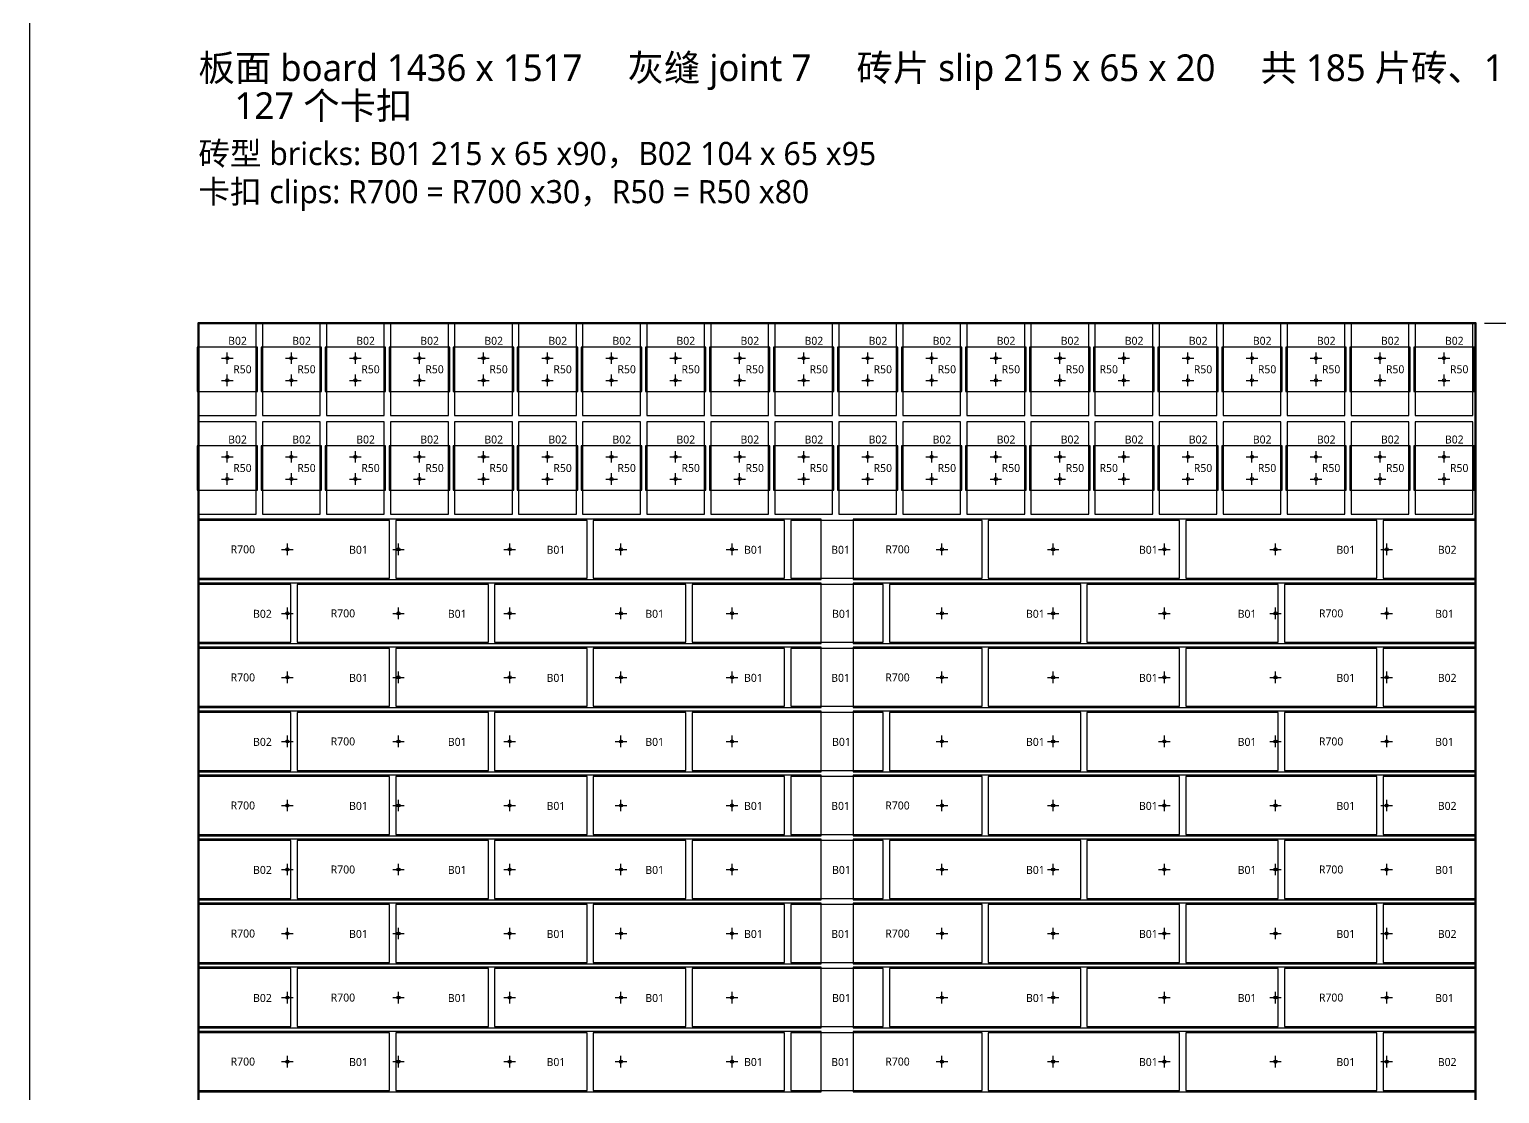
# Model space of a CAD drawing. Header units: millimetres. Extents: x -190 to 7814, y -8996 to 208.
# Drawn here: x -190 to 1463, y -5635 to -4438 of the extents above; entities that cross this region are included whole.
import ezdxf
from ezdxf.enums import TextEntityAlignment as Align

# ---------------------------------------------------------------- set-up
doc = ezdxf.new("R2010")
doc.units = ezdxf.units.MM
for name, color, linetype in [('BOARD', 7, 'Continuous'), ('BORDER', 7, 'Continuous'), ('DIM', 8, 'Continuous'), ('P4_CLIP_R50', 3, 'Continuous'), ('P4_CLIP_R700', 5, 'Continuous'), ('P4_HOLE', 1, 'Continuous'), ('P4_SLIP', 7, 'Continuous'), ('P4_TXT_B', 7, 'Continuous'), ('TITLE', 7, 'Continuous')]:
    doc.layers.add(name, color=color, linetype=linetype)
doc.styles.add('CN', font='msyh.ttc')
doc.dimstyles.new('MM', dxfattribs={"dimtxt": 34, "dimasz": 20, "dimexe": 12, "dimexo": 10, "dimgap": 8, "dimtad": 1, "dimdec": 1, "dimdsep": 46, "dimtxsty": 'CN', "dimcen": 2.5, "dimazin": 3, "dimtfac": 1, "dimtmove": 0, "dimatfit": 3})

msp = doc.modelspace()

# ---------------------------------------------------------------- linework, layer by layer
at = {"layer": 'BOARD', "lineweight": 50}
msp.add_lwpolyline([(0, -6285.5), (1436, -6285.5), (1436, -4768.5), (0, -4768.5)], close=True, dxfattribs=at)
at = {"layer": 'BORDER'}
msp.add_lwpolyline([(-190, -8995.5), (7813.67, -8995.5), (7813.67, 207.69), (-190, 207.69)], close=True, dxfattribs=at)
at = {"layer": 'P4_CLIP_R50'}
for points in [[(66.5, -4845.5), (66.5, -4795.5), (-1.5, -4795.5), (-1.5, -4845.5)], [(138.5, -4845.5), (138.5, -4795.5), (70.5, -4795.5), (70.5, -4845.5)], [(210.5, -4845.5), (210.5, -4795.5), (142.5, -4795.5), (142.5, -4845.5)], [(282.5, -4845.5), (282.5, -4795.5), (214.5, -4795.5), (214.5, -4845.5)], [(354.5, -4845.5), (354.5, -4795.5), (286.5, -4795.5), (286.5, -4845.5)], [(426.5, -4845.5), (426.5, -4795.5), (358.5, -4795.5), (358.5, -4845.5)], [(498.5, -4845.5), (498.5, -4795.5), (430.5, -4795.5), (430.5, -4845.5)], [(570.5, -4845.5), (570.5, -4795.5), (502.5, -4795.5), (502.5, -4845.5)], [(642.5, -4845.5), (642.5, -4795.5), (574.5, -4795.5), (574.5, -4845.5)], [(714.5, -4845.5), (714.5, -4795.5), (646.5, -4795.5), (646.5, -4845.5)], [(786.5, -4845.5), (786.5, -4795.5), (718.5, -4795.5), (718.5, -4845.5)], [(858.5, -4845.5), (858.5, -4795.5), (790.5, -4795.5), (790.5, -4845.5)], [(930.5, -4845.5), (930.5, -4795.5), (862.5, -4795.5), (862.5, -4845.5)], [(1002.5, -4845.5), (1002.5, -4795.5), (934.5, -4795.5), (934.5, -4845.5)], [(1074.5, -4845.5), (1074.5, -4795.5), (1006.5, -4795.5), (1006.5, -4845.5)], [(1146.5, -4845.5), (1146.5, -4795.5), (1078.5, -4795.5), (1078.5, -4845.5)], [(1218.5, -4845.5), (1218.5, -4795.5), (1150.5, -4795.5), (1150.5, -4845.5)], [(1290.5, -4845.5), (1290.5, -4795.5), (1222.5, -4795.5), (1222.5, -4845.5)], [(1362.5, -4845.5), (1362.5, -4795.5), (1294.5, -4795.5), (1294.5, -4845.5)], [(1434.5, -4845.5), (1434.5, -4795.5), (1366.5, -4795.5), (1366.5, -4845.5)], [(66.5, -4956.5), (66.5, -4906.5), (-1.5, -4906.5), (-1.5, -4956.5)], [(138.5, -4956.5), (138.5, -4906.5), (70.5, -4906.5), (70.5, -4956.5)], [(210.5, -4956.5), (210.5, -4906.5), (142.5, -4906.5), (142.5, -4956.5)], [(282.5, -4956.5), (282.5, -4906.5), (214.5, -4906.5), (214.5, -4956.5)], [(354.5, -4956.5), (354.5, -4906.5), (286.5, -4906.5), (286.5, -4956.5)], [(426.5, -4956.5), (426.5, -4906.5), (358.5, -4906.5), (358.5, -4956.5)], [(498.5, -4956.5), (498.5, -4906.5), (430.5, -4906.5), (430.5, -4956.5)], [(570.5, -4956.5), (570.5, -4906.5), (502.5, -4906.5), (502.5, -4956.5)], [(642.5, -4956.5), (642.5, -4906.5), (574.5, -4906.5), (574.5, -4956.5)], [(714.5, -4956.5), (714.5, -4906.5), (646.5, -4906.5), (646.5, -4956.5)], [(786.5, -4956.5), (786.5, -4906.5), (718.5, -4906.5), (718.5, -4956.5)], [(858.5, -4956.5), (858.5, -4906.5), (790.5, -4906.5), (790.5, -4956.5)], [(930.5, -4956.5), (930.5, -4906.5), (862.5, -4906.5), (862.5, -4956.5)], [(1002.5, -4956.5), (1002.5, -4906.5), (934.5, -4906.5), (934.5, -4956.5)], [(1074.5, -4956.5), (1074.5, -4906.5), (1006.5, -4906.5), (1006.5, -4956.5)], [(1146.5, -4956.5), (1146.5, -4906.5), (1078.5, -4906.5), (1078.5, -4956.5)], [(1218.5, -4956.5), (1218.5, -4906.5), (1150.5, -4906.5), (1150.5, -4956.5)], [(1290.5, -4956.5), (1290.5, -4906.5), (1222.5, -4906.5), (1222.5, -4956.5)], [(1362.5, -4956.5), (1362.5, -4906.5), (1294.5, -4906.5), (1294.5, -4956.5)], [(1434.5, -4956.5), (1434.5, -4906.5), (1366.5, -4906.5), (1366.5, -4956.5)]]:
    msp.add_lwpolyline(points, close=True, dxfattribs=at)
at = {"layer": 'P4_CLIP_R700'}
for points in [[(0, -5057), (700, -5057), (700, -4989), (0, -4989)], [(736, -5057), (1436, -5057), (1436, -4989), (736, -4989)], [(0, -5129), (700, -5129), (700, -5061), (0, -5061)], [(736, -5129), (1436, -5129), (1436, -5061), (736, -5061)], [(0, -5201), (700, -5201), (700, -5133), (0, -5133)], [(736, -5201), (1436, -5201), (1436, -5133), (736, -5133)], [(0, -5273), (700, -5273), (700, -5205), (0, -5205)], [(736, -5273), (1436, -5273), (1436, -5205), (736, -5205)], [(0, -5345), (700, -5345), (700, -5277), (0, -5277)], [(736, -5345), (1436, -5345), (1436, -5277), (736, -5277)], [(0, -5417), (700, -5417), (700, -5349), (0, -5349)], [(736, -5417), (1436, -5417), (1436, -5349), (736, -5349)], [(0, -5489), (700, -5489), (700, -5421), (0, -5421)], [(736, -5489), (1436, -5489), (1436, -5421), (736, -5421)], [(0, -5561), (700, -5561), (700, -5493), (0, -5493)], [(736, -5561), (1436, -5561), (1436, -5493), (736, -5493)], [(0, -5633), (700, -5633), (700, -5565), (0, -5565)], [(736, -5633), (1436, -5633), (1436, -5565), (736, -5565)]]:
    msp.add_lwpolyline(points, close=True, dxfattribs=at)
at = {"layer": 'P4_HOLE'}
for p, q in [((26, -4808), (39, -4808)), ((32.5, -4814.5), (32.5, -4801.5)), ((98, -4808), (111, -4808)), ((104.5, -4814.5), (104.5, -4801.5)), ((170, -4808), (183, -4808)), ((176.5, -4814.5), (176.5, -4801.5)), ((242, -4808), (255, -4808)), ((248.5, -4814.5), (248.5, -4801.5)), ((314, -4808), (327, -4808)), ((320.5, -4814.5), (320.5, -4801.5)), ((386, -4808), (399, -4808)), ((392.5, -4814.5), (392.5, -4801.5)), ((458, -4808), (471, -4808)), ((464.5, -4814.5), (464.5, -4801.5)), ((530, -4808), (543, -4808)), ((536.5, -4814.5), (536.5, -4801.5)), ((602, -4808), (615, -4808)), ((608.5, -4814.5), (608.5, -4801.5)), ((674, -4808), (687, -4808)), ((680.5, -4814.5), (680.5, -4801.5)), ((746, -4808), (759, -4808)), ((752.5, -4814.5), (752.5, -4801.5)), ((818, -4808), (831, -4808)), ((824.5, -4814.5), (824.5, -4801.5)), ((890, -4808), (903, -4808)), ((896.5, -4814.5), (896.5, -4801.5)), ((962, -4808), (975, -4808)), ((968.5, -4814.5), (968.5, -4801.5)), ((1034, -4808), (1047, -4808)), ((1040.5, -4814.5), (1040.5, -4801.5)), ((1106, -4808), (1119, -4808)), ((1112.5, -4814.5), (1112.5, -4801.5)), ((1178, -4808), (1191, -4808)), ((1184.5, -4814.5), (1184.5, -4801.5)), ((1250, -4808), (1263, -4808)), ((1256.5, -4814.5), (1256.5, -4801.5)), ((1322, -4808), (1335, -4808)), ((1328.5, -4814.5), (1328.5, -4801.5)), ((1394, -4808), (1407, -4808)), ((1400.5, -4814.5), (1400.5, -4801.5)), ((26, -4833), (39, -4833)), ((32.5, -4839.5), (32.5, -4826.5)), ((98, -4833), (111, -4833)), ((104.5, -4839.5), (104.5, -4826.5)), ((170, -4833), (183, -4833)), ((176.5, -4839.5), (176.5, -4826.5)), ((242, -4833), (255, -4833)), ((248.5, -4839.5), (248.5, -4826.5)), ((314, -4833), (327, -4833)), ((320.5, -4839.5), (320.5, -4826.5)), ((386, -4833), (399, -4833)), ((392.5, -4839.5), (392.5, -4826.5)), ((458, -4833), (471, -4833)), ((464.5, -4839.5), (464.5, -4826.5)), ((530, -4833), (543, -4833)), ((536.5, -4839.5), (536.5, -4826.5)), ((602, -4833), (615, -4833)), ((608.5, -4839.5), (608.5, -4826.5)), ((674, -4833), (687, -4833)), ((680.5, -4839.5), (680.5, -4826.5)), ((746, -4833), (759, -4833)), ((752.5, -4839.5), (752.5, -4826.5)), ((818, -4833), (831, -4833)), ((824.5, -4839.5), (824.5, -4826.5)), ((890, -4833), (903, -4833)), ((896.5, -4839.5), (896.5, -4826.5)), ((962, -4833), (975, -4833)), ((968.5, -4839.5), (968.5, -4826.5)), ((1034, -4833), (1047, -4833)), ((1040.5, -4839.5), (1040.5, -4826.5)), ((1106, -4833), (1119, -4833)), ((1112.5, -4839.5), (1112.5, -4826.5)), ((1178, -4833), (1191, -4833)), ((1184.5, -4839.5), (1184.5, -4826.5)), ((1250, -4833), (1263, -4833)), ((1256.5, -4839.5), (1256.5, -4826.5)), ((1322, -4833), (1335, -4833)), ((1328.5, -4839.5), (1328.5, -4826.5)), ((1394, -4833), (1407, -4833)), ((1400.5, -4839.5), (1400.5, -4826.5)), ((26, -4919), (39, -4919)), ((32.5, -4925.5), (32.5, -4912.5)), ((98, -4919), (111, -4919)), ((104.5, -4925.5), (104.5, -4912.5)), ((170, -4919), (183, -4919)), ((176.5, -4925.5), (176.5, -4912.5)), ((242, -4919), (255, -4919)), ((248.5, -4925.5), (248.5, -4912.5)), ((314, -4919), (327, -4919)), ((320.5, -4925.5), (320.5, -4912.5)), ((386, -4919), (399, -4919)), ((392.5, -4925.5), (392.5, -4912.5)), ((458, -4919), (471, -4919)), ((464.5, -4925.5), (464.5, -4912.5)), ((530, -4919), (543, -4919)), ((536.5, -4925.5), (536.5, -4912.5)), ((602, -4919), (615, -4919)), ((608.5, -4925.5), (608.5, -4912.5)), ((674, -4919), (687, -4919)), ((680.5, -4925.5), (680.5, -4912.5)), ((746, -4919), (759, -4919)), ((752.5, -4925.5), (752.5, -4912.5)), ((818, -4919), (831, -4919)), ((824.5, -4925.5), (824.5, -4912.5)), ((890, -4919), (903, -4919)), ((896.5, -4925.5), (896.5, -4912.5)), ((962, -4919), (975, -4919)), ((968.5, -4925.5), (968.5, -4912.5)), ((1034, -4919), (1047, -4919)), ((1040.5, -4925.5), (1040.5, -4912.5)), ((1106, -4919), (1119, -4919)), ((1112.5, -4925.5), (1112.5, -4912.5)), ((1178, -4919), (1191, -4919)), ((1184.5, -4925.5), (1184.5, -4912.5)), ((1250, -4919), (1263, -4919)), ((1256.5, -4925.5), (1256.5, -4912.5)), ((1322, -4919), (1335, -4919)), ((1328.5, -4925.5), (1328.5, -4912.5)), ((1394, -4919), (1407, -4919)), ((1400.5, -4925.5), (1400.5, -4912.5)), ((32.5, -4950.5), (32.5, -4937.5)), ((104.5, -4950.5), (104.5, -4937.5)), ((176.5, -4950.5), (176.5, -4937.5)), ((248.5, -4950.5), (248.5, -4937.5)), ((320.5, -4950.5), (320.5, -4937.5)), ((392.5, -4950.5), (392.5, -4937.5)), ((464.5, -4950.5), (464.5, -4937.5)), ((536.5, -4950.5), (536.5, -4937.5)), ((608.5, -4950.5), (608.5, -4937.5)), ((680.5, -4950.5), (680.5, -4937.5)), ((752.5, -4950.5), (752.5, -4937.5)), ((824.5, -4950.5), (824.5, -4937.5)), ((896.5, -4950.5), (896.5, -4937.5)), ((968.5, -4950.5), (968.5, -4937.5)), ((1040.5, -4950.5), (1040.5, -4937.5)), ((1112.5, -4950.5), (1112.5, -4937.5)), ((1184.5, -4950.5), (1184.5, -4937.5)), ((1256.5, -4950.5), (1256.5, -4937.5)), ((1328.5, -4950.5), (1328.5, -4937.5)), ((1400.5, -4950.5), (1400.5, -4937.5)), ((26, -4944), (39, -4944)), ((98, -4944), (111, -4944)), ((170, -4944), (183, -4944)), ((242, -4944), (255, -4944)), ((314, -4944), (327, -4944)), ((386, -4944), (399, -4944)), ((458, -4944), (471, -4944)), ((530, -4944), (543, -4944)), ((602, -4944), (615, -4944)), ((674, -4944), (687, -4944)), ((746, -4944), (759, -4944)), ((818, -4944), (831, -4944)), ((890, -4944), (903, -4944)), ((962, -4944), (975, -4944)), ((1034, -4944), (1047, -4944)), ((1106, -4944), (1119, -4944)), ((1178, -4944), (1191, -4944)), ((1250, -4944), (1263, -4944)), ((1322, -4944), (1335, -4944)), ((1394, -4944), (1407, -4944)), ((93.5, -5023), (106.5, -5023)), ((100, -5029.5), (100, -5016.5)), ((218.5, -5023), (231.5, -5023)), ((225, -5029.5), (225, -5016.5)), ((343.5, -5023), (356.5, -5023)), ((350, -5029.5), (350, -5016.5)), ((468.5, -5023), (481.5, -5023)), ((475, -5029.5), (475, -5016.5)), ((593.5, -5023), (606.5, -5023)), ((600, -5029.5), (600, -5016.5)), ((829.5, -5023), (842.5, -5023)), ((836, -5029.5), (836, -5016.5)), ((954.5, -5023), (967.5, -5023)), ((961, -5029.5), (961, -5016.5)), ((1079.5, -5023), (1092.5, -5023)), ((1086, -5029.5), (1086, -5016.5)), ((1204.5, -5023), (1217.5, -5023)), ((1211, -5029.5), (1211, -5016.5)), ((1329.5, -5023), (1342.5, -5023)), ((1336, -5029.5), (1336, -5016.5)), ((100, -5101.5), (100, -5088.5)), ((225, -5101.5), (225, -5088.5)), ((350, -5101.5), (350, -5088.5)), ((475, -5101.5), (475, -5088.5)), ((600, -5101.5), (600, -5088.5)), ((836, -5101.5), (836, -5088.5)), ((961, -5101.5), (961, -5088.5)), ((1086, -5101.5), (1086, -5088.5)), ((1211, -5101.5), (1211, -5088.5)), ((1336, -5101.5), (1336, -5088.5)), ((93.5, -5095), (106.5, -5095)), ((218.5, -5095), (231.5, -5095)), ((343.5, -5095), (356.5, -5095)), ((468.5, -5095), (481.5, -5095)), ((593.5, -5095), (606.5, -5095)), ((829.5, -5095), (842.5, -5095)), ((954.5, -5095), (967.5, -5095)), ((1079.5, -5095), (1092.5, -5095)), ((1204.5, -5095), (1217.5, -5095)), ((1329.5, -5095), (1342.5, -5095)), ((93.5, -5167), (106.5, -5167)), ((100, -5173.5), (100, -5160.5)), ((218.5, -5167), (231.5, -5167)), ((225, -5173.5), (225, -5160.5)), ((343.5, -5167), (356.5, -5167)), ((350, -5173.5), (350, -5160.5)), ((468.5, -5167), (481.5, -5167)), ((475, -5173.5), (475, -5160.5)), ((593.5, -5167), (606.5, -5167)), ((600, -5173.5), (600, -5160.5)), ((829.5, -5167), (842.5, -5167)), ((836, -5173.5), (836, -5160.5)), ((954.5, -5167), (967.5, -5167)), ((961, -5173.5), (961, -5160.5)), ((1079.5, -5167), (1092.5, -5167)), ((1086, -5173.5), (1086, -5160.5)), ((1204.5, -5167), (1217.5, -5167)), ((1211, -5173.5), (1211, -5160.5)), ((1329.5, -5167), (1342.5, -5167)), ((1336, -5173.5), (1336, -5160.5)), ((93.5, -5239), (106.5, -5239)), ((100, -5245.5), (100, -5232.5)), ((218.5, -5239), (231.5, -5239)), ((225, -5245.5), (225, -5232.5)), ((343.5, -5239), (356.5, -5239)), ((350, -5245.5), (350, -5232.5)), ((468.5, -5239), (481.5, -5239)), ((475, -5245.5), (475, -5232.5)), ((593.5, -5239), (606.5, -5239)), ((600, -5245.5), (600, -5232.5)), ((829.5, -5239), (842.5, -5239)), ((836, -5245.5), (836, -5232.5)), ((954.5, -5239), (967.5, -5239)), ((961, -5245.5), (961, -5232.5)), ((1079.5, -5239), (1092.5, -5239)), ((1086, -5245.5), (1086, -5232.5)), ((1204.5, -5239), (1217.5, -5239)), ((1211, -5245.5), (1211, -5232.5)), ((1329.5, -5239), (1342.5, -5239)), ((1336, -5245.5), (1336, -5232.5)), ((100, -5317.5), (100, -5304.5)), ((225, -5317.5), (225, -5304.5)), ((350, -5317.5), (350, -5304.5)), ((475, -5317.5), (475, -5304.5)), ((600, -5317.5), (600, -5304.5)), ((836, -5317.5), (836, -5304.5)), ((961, -5317.5), (961, -5304.5)), ((1086, -5317.5), (1086, -5304.5)), ((1211, -5317.5), (1211, -5304.5)), ((1336, -5317.5), (1336, -5304.5)), ((93.5, -5311), (106.5, -5311)), ((218.5, -5311), (231.5, -5311)), ((343.5, -5311), (356.5, -5311)), ((468.5, -5311), (481.5, -5311)), ((593.5, -5311), (606.5, -5311)), ((829.5, -5311), (842.5, -5311)), ((954.5, -5311), (967.5, -5311)), ((1079.5, -5311), (1092.5, -5311)), ((1204.5, -5311), (1217.5, -5311)), ((1329.5, -5311), (1342.5, -5311)), ((93.5, -5383), (106.5, -5383)), ((100, -5389.5), (100, -5376.5)), ((218.5, -5383), (231.5, -5383)), ((225, -5389.5), (225, -5376.5)), ((343.5, -5383), (356.5, -5383)), ((350, -5389.5), (350, -5376.5)), ((468.5, -5383), (481.5, -5383)), ((475, -5389.5), (475, -5376.5)), ((593.5, -5383), (606.5, -5383)), ((600, -5389.5), (600, -5376.5)), ((829.5, -5383), (842.5, -5383)), ((836, -5389.5), (836, -5376.5)), ((954.5, -5383), (967.5, -5383)), ((961, -5389.5), (961, -5376.5)), ((1079.5, -5383), (1092.5, -5383)), ((1086, -5389.5), (1086, -5376.5)), ((1204.5, -5383), (1217.5, -5383)), ((1211, -5389.5), (1211, -5376.5)), ((1329.5, -5383), (1342.5, -5383)), ((1336, -5389.5), (1336, -5376.5)), ((100, -5461.5), (100, -5448.5)), ((225, -5461.5), (225, -5448.5)), ((350, -5461.5), (350, -5448.5)), ((475, -5461.5), (475, -5448.5)), ((600, -5461.5), (600, -5448.5)), ((836, -5461.5), (836, -5448.5)), ((961, -5461.5), (961, -5448.5)), ((1086, -5461.5), (1086, -5448.5)), ((1211, -5461.5), (1211, -5448.5)), ((1336, -5461.5), (1336, -5448.5)), ((93.5, -5455), (106.5, -5455)), ((218.5, -5455), (231.5, -5455)), ((343.5, -5455), (356.5, -5455)), ((468.5, -5455), (481.5, -5455)), ((593.5, -5455), (606.5, -5455)), ((829.5, -5455), (842.5, -5455)), ((954.5, -5455), (967.5, -5455)), ((1079.5, -5455), (1092.5, -5455)), ((1204.5, -5455), (1217.5, -5455)), ((1329.5, -5455), (1342.5, -5455)), ((100, -5533.5), (100, -5520.5)), ((225, -5533.5), (225, -5520.5)), ((350, -5533.5), (350, -5520.5)), ((475, -5533.5), (475, -5520.5)), ((600, -5533.5), (600, -5520.5)), ((836, -5533.5), (836, -5520.5)), ((961, -5533.5), (961, -5520.5)), ((1086, -5533.5), (1086, -5520.5)), ((1211, -5533.5), (1211, -5520.5)), ((1336, -5533.5), (1336, -5520.5)), ((93.5, -5527), (106.5, -5527)), ((218.5, -5527), (231.5, -5527)), ((343.5, -5527), (356.5, -5527)), ((468.5, -5527), (481.5, -5527)), ((593.5, -5527), (606.5, -5527)), ((829.5, -5527), (842.5, -5527)), ((954.5, -5527), (967.5, -5527)), ((1079.5, -5527), (1092.5, -5527)), ((1204.5, -5527), (1217.5, -5527)), ((1329.5, -5527), (1342.5, -5527)), ((93.5, -5599), (106.5, -5599)), ((100, -5605.5), (100, -5592.5)), ((218.5, -5599), (231.5, -5599)), ((225, -5605.5), (225, -5592.5)), ((343.5, -5599), (356.5, -5599)), ((350, -5605.5), (350, -5592.5)), ((468.5, -5599), (481.5, -5599)), ((475, -5605.5), (475, -5592.5)), ((593.5, -5599), (606.5, -5599)), ((600, -5605.5), (600, -5592.5)), ((829.5, -5599), (842.5, -5599)), ((836, -5605.5), (836, -5592.5)), ((954.5, -5599), (967.5, -5599)), ((961, -5605.5), (961, -5592.5)), ((1079.5, -5599), (1092.5, -5599)), ((1086, -5605.5), (1086, -5592.5)), ((1204.5, -5599), (1217.5, -5599)), ((1211, -5605.5), (1211, -5592.5)), ((1329.5, -5599), (1342.5, -5599)), ((1336, -5605.5), (1336, -5592.5))]:
    msp.add_line(p, q, dxfattribs=at)
for centre in [(32.5, -4808), (104.5, -4808), (176.5, -4808), (248.5, -4808), (320.5, -4808), (392.5, -4808), (464.5, -4808), (536.5, -4808), (608.5, -4808), (680.5, -4808), (752.5, -4808), (824.5, -4808), (896.5, -4808), (968.5, -4808), (1040.5, -4808), (1112.5, -4808), (1184.5, -4808), (1256.5, -4808), (1328.5, -4808), (1400.5, -4808), (32.5, -4833), (104.5, -4833), (176.5, -4833), (248.5, -4833), (320.5, -4833), (392.5, -4833), (464.5, -4833), (536.5, -4833), (608.5, -4833), (680.5, -4833), (752.5, -4833), (824.5, -4833), (896.5, -4833), (968.5, -4833), (1040.5, -4833), (1112.5, -4833), (1184.5, -4833), (1256.5, -4833), (1328.5, -4833), (1400.5, -4833), (32.5, -4919), (104.5, -4919), (176.5, -4919), (248.5, -4919), (320.5, -4919), (392.5, -4919), (464.5, -4919), (536.5, -4919), (608.5, -4919), (680.5, -4919), (752.5, -4919), (824.5, -4919), (896.5, -4919), (968.5, -4919), (1040.5, -4919), (1112.5, -4919), (1184.5, -4919), (1256.5, -4919), (1328.5, -4919), (1400.5, -4919), (32.5, -4944), (104.5, -4944), (176.5, -4944), (248.5, -4944), (320.5, -4944), (392.5, -4944), (464.5, -4944), (536.5, -4944), (608.5, -4944), (680.5, -4944), (752.5, -4944), (824.5, -4944), (896.5, -4944), (968.5, -4944), (1040.5, -4944), (1112.5, -4944), (1184.5, -4944), (1256.5, -4944), (1328.5, -4944), (1400.5, -4944), (100, -5023), (225, -5023), (350, -5023), (475, -5023), (600, -5023), (836, -5023), (961, -5023), (1086, -5023), (1211, -5023), (1336, -5023), (100, -5095), (225, -5095), (350, -5095), (475, -5095), (600, -5095), (836, -5095), (961, -5095), (1086, -5095), (1211, -5095), (1336, -5095), (100, -5167), (225, -5167), (350, -5167), (475, -5167), (600, -5167), (836, -5167), (961, -5167), (1086, -5167), (1211, -5167), (1336, -5167), (100, -5239), (225, -5239), (350, -5239), (475, -5239), (600, -5239), (836, -5239), (961, -5239), (1086, -5239), (1211, -5239), (1336, -5239), (100, -5311), (225, -5311), (350, -5311), (475, -5311), (600, -5311), (836, -5311), (961, -5311), (1086, -5311), (1211, -5311), (1336, -5311), (100, -5383), (225, -5383), (350, -5383), (475, -5383), (600, -5383), (836, -5383), (961, -5383), (1086, -5383), (1211, -5383), (1336, -5383), (100, -5455), (225, -5455), (350, -5455), (475, -5455), (600, -5455), (836, -5455), (961, -5455), (1086, -5455), (1211, -5455), (1336, -5455), (100, -5527), (225, -5527), (350, -5527), (475, -5527), (600, -5527), (836, -5527), (961, -5527), (1086, -5527), (1211, -5527), (1336, -5527), (100, -5599), (225, -5599), (350, -5599), (475, -5599), (600, -5599), (836, -5599), (961, -5599), (1086, -5599), (1211, -5599), (1336, -5599)]:
    msp.add_circle(centre, 1.75, dxfattribs=at)
at = {"layer": 'P4_SLIP'}
for points in [[(0, -4872.5), (65, -4872.5), (65, -4768.5), (0, -4768.5)], [(72, -4872.5), (137, -4872.5), (137, -4768.5), (72, -4768.5)], [(144, -4872.5), (209, -4872.5), (209, -4768.5), (144, -4768.5)], [(216, -4872.5), (281, -4872.5), (281, -4768.5), (216, -4768.5)], [(288, -4872.5), (353, -4872.5), (353, -4768.5), (288, -4768.5)], [(360, -4872.5), (425, -4872.5), (425, -4768.5), (360, -4768.5)], [(432, -4872.5), (497, -4872.5), (497, -4768.5), (432, -4768.5)], [(504, -4872.5), (569, -4872.5), (569, -4768.5), (504, -4768.5)], [(576, -4872.5), (641, -4872.5), (641, -4768.5), (576, -4768.5)], [(648, -4872.5), (713, -4872.5), (713, -4768.5), (648, -4768.5)], [(720, -4872.5), (785, -4872.5), (785, -4768.5), (720, -4768.5)], [(792, -4872.5), (857, -4872.5), (857, -4768.5), (792, -4768.5)], [(864, -4872.5), (929, -4872.5), (929, -4768.5), (864, -4768.5)], [(936, -4872.5), (1001, -4872.5), (1001, -4768.5), (936, -4768.5)], [(1008, -4872.5), (1073, -4872.5), (1073, -4768.5), (1008, -4768.5)], [(1080, -4872.5), (1145, -4872.5), (1145, -4768.5), (1080, -4768.5)], [(1152, -4872.5), (1217, -4872.5), (1217, -4768.5), (1152, -4768.5)], [(1224, -4872.5), (1289, -4872.5), (1289, -4768.5), (1224, -4768.5)], [(1296, -4872.5), (1361, -4872.5), (1361, -4768.5), (1296, -4768.5)], [(1368, -4872.5), (1433, -4872.5), (1433, -4768.5), (1368, -4768.5)], [(0, -4983.5), (65, -4983.5), (65, -4879.5), (0, -4879.5)], [(72, -4983.5), (137, -4983.5), (137, -4879.5), (72, -4879.5)], [(144, -4983.5), (209, -4983.5), (209, -4879.5), (144, -4879.5)], [(216, -4983.5), (281, -4983.5), (281, -4879.5), (216, -4879.5)], [(288, -4983.5), (353, -4983.5), (353, -4879.5), (288, -4879.5)], [(360, -4983.5), (425, -4983.5), (425, -4879.5), (360, -4879.5)], [(432, -4983.5), (497, -4983.5), (497, -4879.5), (432, -4879.5)], [(504, -4983.5), (569, -4983.5), (569, -4879.5), (504, -4879.5)], [(576, -4983.5), (641, -4983.5), (641, -4879.5), (576, -4879.5)], [(648, -4983.5), (713, -4983.5), (713, -4879.5), (648, -4879.5)], [(720, -4983.5), (785, -4983.5), (785, -4879.5), (720, -4879.5)], [(792, -4983.5), (857, -4983.5), (857, -4879.5), (792, -4879.5)], [(864, -4983.5), (929, -4983.5), (929, -4879.5), (864, -4879.5)], [(936, -4983.5), (1001, -4983.5), (1001, -4879.5), (936, -4879.5)], [(1008, -4983.5), (1073, -4983.5), (1073, -4879.5), (1008, -4879.5)], [(1080, -4983.5), (1145, -4983.5), (1145, -4879.5), (1080, -4879.5)], [(1152, -4983.5), (1217, -4983.5), (1217, -4879.5), (1152, -4879.5)], [(1224, -4983.5), (1289, -4983.5), (1289, -4879.5), (1224, -4879.5)], [(1296, -4983.5), (1361, -4983.5), (1361, -4879.5), (1296, -4879.5)], [(1368, -4983.5), (1433, -4983.5), (1433, -4879.5), (1368, -4879.5)], [(0, -5055.5), (215, -5055.5), (215, -4990.5), (0, -4990.5)], [(222, -5055.5), (437, -5055.5), (437, -4990.5), (222, -4990.5)], [(444, -5055.5), (659, -5055.5), (659, -4990.5), (444, -4990.5)], [(666, -5055.5), (881, -5055.5), (881, -4990.5), (666, -4990.5)], [(888, -5055.5), (1103, -5055.5), (1103, -4990.5), (888, -4990.5)], [(1110, -5055.5), (1325, -5055.5), (1325, -4990.5), (1110, -4990.5)], [(1332, -5055.5), (1436, -5055.5), (1436, -4990.5), (1332, -4990.5)], [(0, -5127.5), (104, -5127.5), (104, -5062.5), (0, -5062.5)], [(111, -5127.5), (326, -5127.5), (326, -5062.5), (111, -5062.5)], [(333, -5127.5), (548, -5127.5), (548, -5062.5), (333, -5062.5)], [(555, -5127.5), (770, -5127.5), (770, -5062.5), (555, -5062.5)], [(777, -5127.5), (992, -5127.5), (992, -5062.5), (777, -5062.5)], [(999, -5127.5), (1214, -5127.5), (1214, -5062.5), (999, -5062.5)], [(1221, -5127.5), (1436, -5127.5), (1436, -5062.5), (1221, -5062.5)], [(0, -5199.5), (215, -5199.5), (215, -5134.5), (0, -5134.5)], [(222, -5199.5), (437, -5199.5), (437, -5134.5), (222, -5134.5)], [(444, -5199.5), (659, -5199.5), (659, -5134.5), (444, -5134.5)], [(666, -5199.5), (881, -5199.5), (881, -5134.5), (666, -5134.5)], [(888, -5199.5), (1103, -5199.5), (1103, -5134.5), (888, -5134.5)], [(1110, -5199.5), (1325, -5199.5), (1325, -5134.5), (1110, -5134.5)], [(1332, -5199.5), (1436, -5199.5), (1436, -5134.5), (1332, -5134.5)], [(0, -5271.5), (104, -5271.5), (104, -5206.5), (0, -5206.5)], [(111, -5271.5), (326, -5271.5), (326, -5206.5), (111, -5206.5)], [(333, -5271.5), (548, -5271.5), (548, -5206.5), (333, -5206.5)], [(555, -5271.5), (770, -5271.5), (770, -5206.5), (555, -5206.5)], [(777, -5271.5), (992, -5271.5), (992, -5206.5), (777, -5206.5)], [(999, -5271.5), (1214, -5271.5), (1214, -5206.5), (999, -5206.5)], [(1221, -5271.5), (1436, -5271.5), (1436, -5206.5), (1221, -5206.5)], [(0, -5343.5), (215, -5343.5), (215, -5278.5), (0, -5278.5)], [(222, -5343.5), (437, -5343.5), (437, -5278.5), (222, -5278.5)], [(444, -5343.5), (659, -5343.5), (659, -5278.5), (444, -5278.5)], [(666, -5343.5), (881, -5343.5), (881, -5278.5), (666, -5278.5)], [(888, -5343.5), (1103, -5343.5), (1103, -5278.5), (888, -5278.5)], [(1110, -5343.5), (1325, -5343.5), (1325, -5278.5), (1110, -5278.5)], [(1332, -5343.5), (1436, -5343.5), (1436, -5278.5), (1332, -5278.5)], [(0, -5415.5), (104, -5415.5), (104, -5350.5), (0, -5350.5)], [(111, -5415.5), (326, -5415.5), (326, -5350.5), (111, -5350.5)], [(333, -5415.5), (548, -5415.5), (548, -5350.5), (333, -5350.5)], [(555, -5415.5), (770, -5415.5), (770, -5350.5), (555, -5350.5)], [(777, -5415.5), (992, -5415.5), (992, -5350.5), (777, -5350.5)], [(999, -5415.5), (1214, -5415.5), (1214, -5350.5), (999, -5350.5)], [(1221, -5415.5), (1436, -5415.5), (1436, -5350.5), (1221, -5350.5)], [(0, -5487.5), (215, -5487.5), (215, -5422.5), (0, -5422.5)], [(222, -5487.5), (437, -5487.5), (437, -5422.5), (222, -5422.5)], [(444, -5487.5), (659, -5487.5), (659, -5422.5), (444, -5422.5)], [(666, -5487.5), (881, -5487.5), (881, -5422.5), (666, -5422.5)], [(888, -5487.5), (1103, -5487.5), (1103, -5422.5), (888, -5422.5)], [(1110, -5487.5), (1325, -5487.5), (1325, -5422.5), (1110, -5422.5)], [(1332, -5487.5), (1436, -5487.5), (1436, -5422.5), (1332, -5422.5)], [(0, -5559.5), (104, -5559.5), (104, -5494.5), (0, -5494.5)], [(111, -5559.5), (326, -5559.5), (326, -5494.5), (111, -5494.5)], [(333, -5559.5), (548, -5559.5), (548, -5494.5), (333, -5494.5)], [(555, -5559.5), (770, -5559.5), (770, -5494.5), (555, -5494.5)], [(777, -5559.5), (992, -5559.5), (992, -5494.5), (777, -5494.5)], [(999, -5559.5), (1214, -5559.5), (1214, -5494.5), (999, -5494.5)], [(1221, -5559.5), (1436, -5559.5), (1436, -5494.5), (1221, -5494.5)], [(0, -5631.5), (215, -5631.5), (215, -5566.5), (0, -5566.5)], [(222, -5631.5), (437, -5631.5), (437, -5566.5), (222, -5566.5)], [(444, -5631.5), (659, -5631.5), (659, -5566.5), (444, -5566.5)], [(666, -5631.5), (881, -5631.5), (881, -5566.5), (666, -5566.5)], [(888, -5631.5), (1103, -5631.5), (1103, -5566.5), (888, -5566.5)], [(1110, -5631.5), (1325, -5631.5), (1325, -5566.5), (1110, -5566.5)], [(1332, -5631.5), (1436, -5631.5), (1436, -5566.5), (1332, -5566.5)]]:
    msp.add_lwpolyline(points, close=True, dxfattribs=at)

# ---------------------------------------------------------------- texts
at = {"layer": 'P4_CLIP_R50', "style": 'CN'}
for p in [(49.5, -4820.5), (121.5, -4820.5), (193.5, -4820.5), (265.5, -4820.5), (337.5, -4820.5), (409.5, -4820.5), (481.5, -4820.5), (553.5, -4820.5), (625.5, -4820.5), (697.5, -4820.5), (769.5, -4820.5), (841.5, -4820.5), (913.5, -4820.5), (985.5, -4820.5), (1023.5, -4820.5), (1129.5, -4820.5), (1201.5, -4820.5), (1273.5, -4820.5), (1345.5, -4820.5), (1417.5, -4820.5), (49.5, -4931.5), (121.5, -4931.5), (193.5, -4931.5), (265.5, -4931.5), (337.5, -4931.5), (409.5, -4931.5), (481.5, -4931.5), (553.5, -4931.5), (625.5, -4931.5), (697.5, -4931.5), (769.5, -4931.5), (841.5, -4931.5), (913.5, -4931.5), (985.5, -4931.5), (1023.5, -4931.5), (1129.5, -4931.5), (1201.5, -4931.5), (1273.5, -4931.5), (1345.5, -4931.5), (1417.5, -4931.5)]:
    msp.add_text('R50', height=9, dxfattribs=at).set_placement(p, align=Align.MIDDLE_CENTER)
at = {"layer": 'P4_CLIP_R700', "style": 'CN'}
for p in [(50, -5023), (786, -5023), (162.5, -5095), (1273.5, -5095), (50, -5167), (786, -5167), (162.5, -5239), (1273.5, -5239), (50, -5311), (786, -5311), (162.5, -5383), (1273.5, -5383), (50, -5455), (786, -5455), (162.5, -5527), (1273.5, -5527), (50, -5599), (786, -5599)]:
    msp.add_text('R700', height=9, dxfattribs=at).set_placement(p, align=Align.MIDDLE_CENTER)
at = {"layer": 'P4_TXT_B', "style": 'CN'}
for s, p in [('B02', (44, -4788.5)), ('B02', (116, -4788.5)), ('B02', (188, -4788.5)), ('B02', (260, -4788.5)), ('B02', (332, -4788.5)), ('B02', (404, -4788.5)), ('B02', (476, -4788.5)), ('B02', (548, -4788.5)), ('B02', (620, -4788.5)), ('B02', (692, -4788.5)), ('B02', (764, -4788.5)), ('B02', (836, -4788.5)), ('B02', (908, -4788.5)), ('B02', (980, -4788.5)), ('B02', (1052, -4788.5)), ('B02', (1124, -4788.5)), ('B02', (1196, -4788.5)), ('B02', (1268, -4788.5)), ('B02', (1340, -4788.5)), ('B02', (1412, -4788.5)), ('B02', (44, -4899.5)), ('B02', (116, -4899.5)), ('B02', (188, -4899.5)), ('B02', (260, -4899.5)), ('B02', (332, -4899.5)), ('B02', (404, -4899.5)), ('B02', (476, -4899.5)), ('B02', (548, -4899.5)), ('B02', (620, -4899.5)), ('B02', (692, -4899.5)), ('B02', (764, -4899.5)), ('B02', (836, -4899.5)), ('B02', (908, -4899.5)), ('B02', (980, -4899.5)), ('B02', (1052, -4899.5)), ('B02', (1124, -4899.5)), ('B02', (1196, -4899.5)), ('B02', (1268, -4899.5)), ('B02', (1340, -4899.5)), ('B02', (1412, -4899.5)), ('B01', (180, -5023.5)), ('B01', (402, -5023.5)), ('B01', (624, -5023.5)), ('B01', (722, -5023.5)), ('B01', (1068, -5023.5)), ('B01', (1290, -5023.5)), ('B02', (1404, -5023.5)), ('B02', (72, -5095.5)), ('B01', (291, -5095.5)), ('B01', (513, -5095.5)), ('B01', (723, -5095.5)), ('B01', (941, -5095.5)), ('B01', (1179, -5095.5)), ('B01', (1401, -5095.5)), ('B01', (180, -5167.5)), ('B01', (402, -5167.5)), ('B01', (624, -5167.5)), ('B01', (722, -5167.5)), ('B01', (1068, -5167.5)), ('B01', (1290, -5167.5)), ('B02', (1404, -5167.5)), ('B02', (72, -5239.5)), ('B01', (291, -5239.5)), ('B01', (513, -5239.5)), ('B01', (723, -5239.5)), ('B01', (941, -5239.5)), ('B01', (1179, -5239.5)), ('B01', (1401, -5239.5)), ('B01', (180, -5311.5)), ('B01', (402, -5311.5)), ('B01', (624, -5311.5)), ('B01', (722, -5311.5)), ('B01', (1068, -5311.5)), ('B01', (1290, -5311.5)), ('B02', (1404, -5311.5)), ('B02', (72, -5383.5)), ('B01', (291, -5383.5)), ('B01', (513, -5383.5)), ('B01', (723, -5383.5)), ('B01', (941, -5383.5)), ('B01', (1179, -5383.5)), ('B01', (1401, -5383.5)), ('B01', (180, -5455.5)), ('B01', (402, -5455.5)), ('B01', (624, -5455.5)), ('B01', (722, -5455.5)), ('B01', (1068, -5455.5)), ('B01', (1290, -5455.5)), ('B02', (1404, -5455.5)), ('B02', (72, -5527.5)), ('B01', (291, -5527.5)), ('B01', (513, -5527.5)), ('B01', (723, -5527.5)), ('B01', (941, -5527.5)), ('B01', (1179, -5527.5)), ('B01', (1401, -5527.5)), ('B01', (180, -5599.5)), ('B01', (402, -5599.5)), ('B01', (624, -5599.5)), ('B01', (722, -5599.5)), ('B01', (1068, -5599.5)), ('B01', (1290, -5599.5)), ('B02', (1404, -5599.5))]:
    msp.add_text(s, height=9, dxfattribs=at).set_placement(p, align=Align.MIDDLE_CENTER)
at = {"layer": 'TITLE', "style": 'CN'}
for s, height, p in [('板面 board 1436 x 1517     灰缝 joint 7     砖片 slip 215 x 65 x 20     共 185 片砖、110 个卡扣     备料 order +15%: 213 片砖、', 30, (0, -4505.46)), ('    127 个卡扣', 30, (0, -4548.06)), ('砖型 bricks: B01 215 x 65 x90，B02 104 x 65 x95', 26, (0, -4598.66)), ('卡扣 clips: R700 = R700 x30，R50 = R50 x80', 26, (0, -4641.58))]:
    msp.add_text(s, height=height, dxfattribs=at).set_placement(p, align=Align.BOTTOM_LEFT)

# ---------------------------------------------------------------- dimensions: what is measured, and where the dimension line sits
at = {"layer": 'DIM'}
msp.add_linear_dim(base=(1626, -6285.5), p1=(1436, -6285.5), p2=(1436, -4768.5), angle=90, dimstyle='MM', dxfattribs=at).render()

doc.saveas('drawing.dxf')
